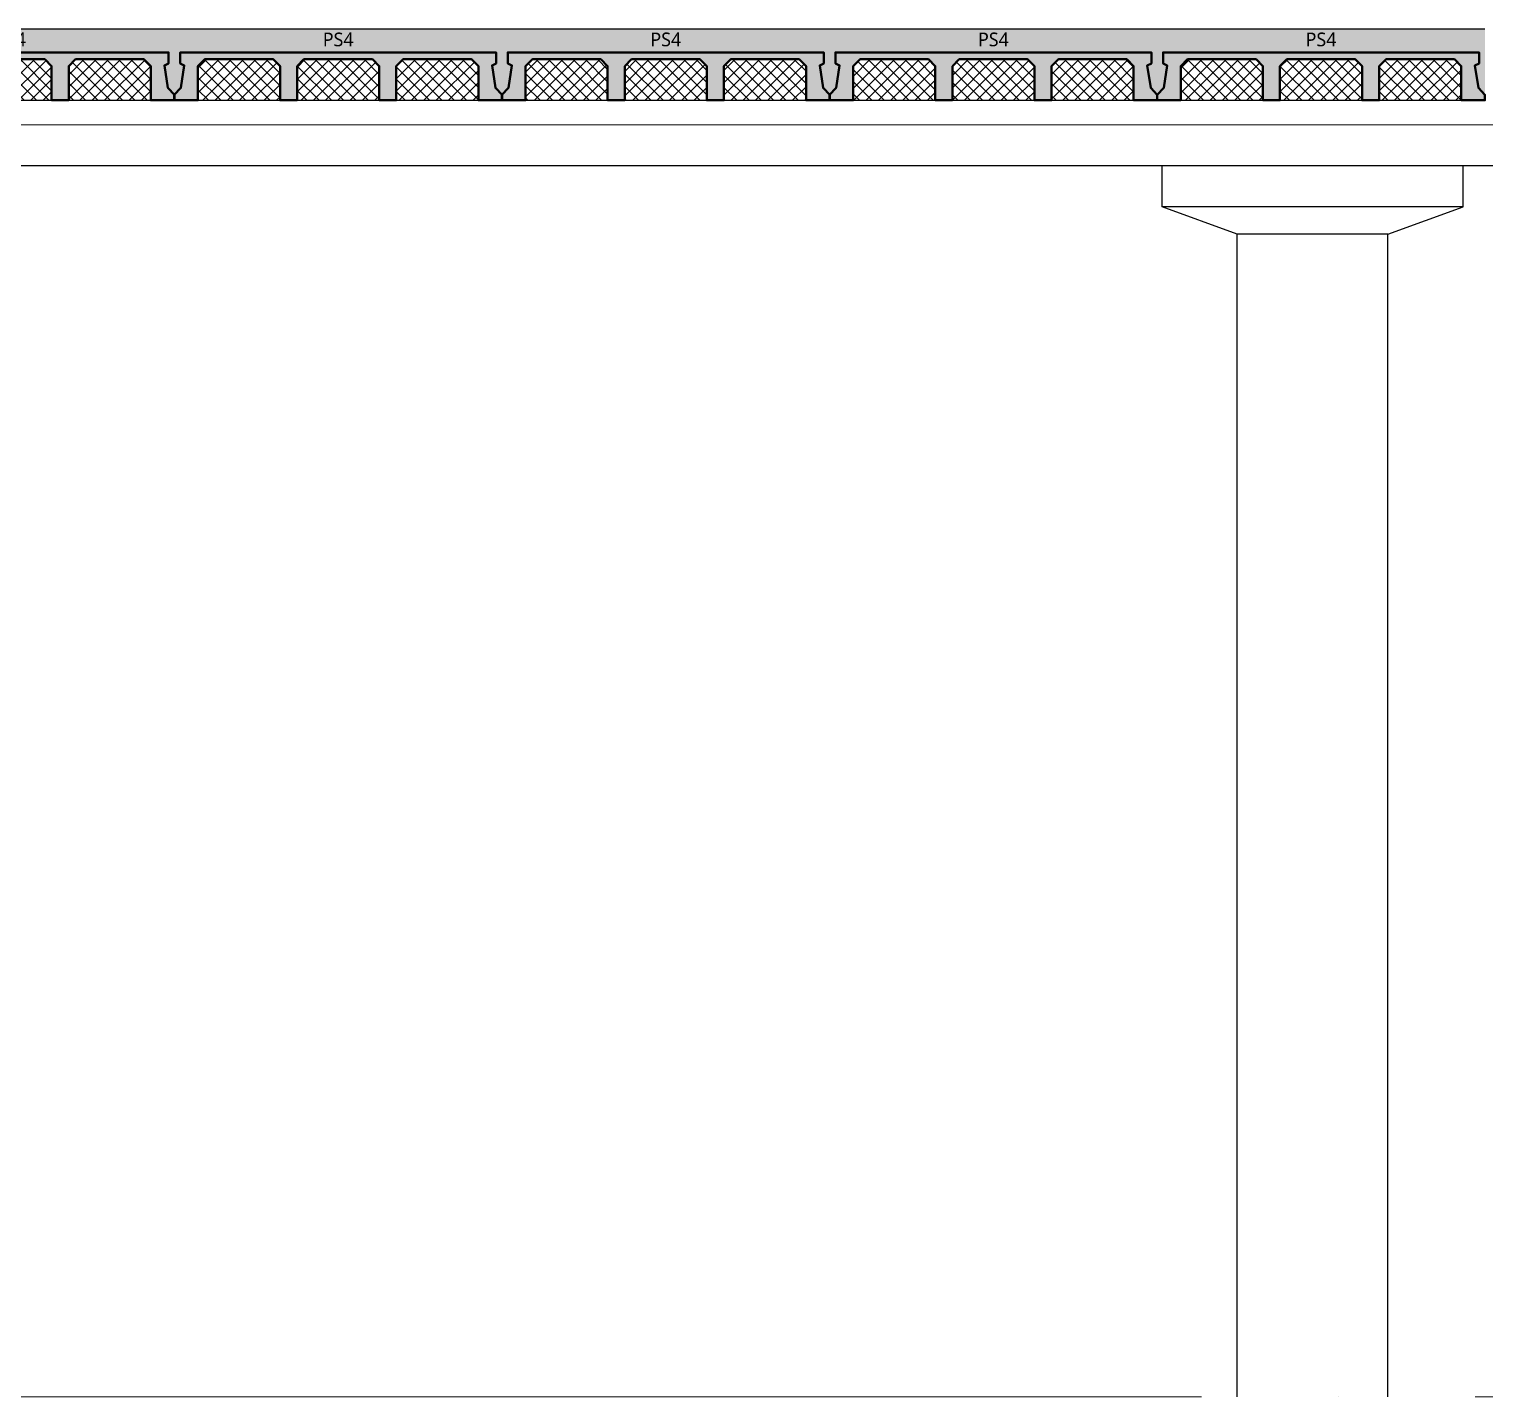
# Model space of a CAD drawing. Header units: millimetres. Extents: x 0 to 420000, y 0 to 297000.
# Drawn here: x 287630 to 298273, y 44450 to 54450 of the extents above; entities that cross this region are included whole.
import ezdxf
from ezdxf.enums import TextEntityAlignment as Align

# ---------------------------------------------------------------- set-up
doc = ezdxf.new("R2010")
doc.units = ezdxf.units.MM
doc.linetypes.add('0731_main_plan$0$form_$0$y-Landschaft$0$_$1$20120914_Verkehrsflächen_Grün$0$20120628_xref - Gammel$1$3_H-GL_F1_U3 - Default$0${ Offset Lines }', pattern=[0])
doc.linetypes.add('CEN', pattern=[62, 60, -1, 0, -1])
for name, color, linetype, lineweight in [('A-AXIS-LINE', 1, 'CEN', 15), ('A-CONC-LIN1', 2, 'Continuous', 40), ('A-CONC-LIN2', 7, 'Continuous', 25), ('A-ELEV-LIN2', 7, 'Continuous', 25), ('A-XXXX-INSL1', 15, 'Continuous', 18), ('A-XXXX-INSL2', 8, 'Continuous', 18)]:
    doc.layers.add(name, color=color, linetype=linetype, lineweight=lineweight)
doc.layers.add('A-CONC-SOLD', color=253, linetype='CEN')
doc.layers.add('A-XXXX-NPLT', color=144, linetype='Continuous', lineweight=15, plot=False)
doc.styles.add('맑은고딕', font='')
doc.styles.get('맑은고딕').set_extended_font_data('Malgun Gothic')

# ---------------------------------------------------------------- blocks, each defined once
blk = doc.blocks.new('axis(211208)')
at = {"layer": 'A-AXIS-LINE', "ltscale": 1000}
for p, q in [((4631788.1, -412118.7), (4955413.1, -412118.7)), ((4631788.1, -421118.7), (4955413.1, -421118.7))]:
    blk.add_line(p, q, dxfattribs=at)
blk = doc.blocks.new('PS4')
at = {"layer": 'A-CONC-SOLD'}
h = blk.add_hatch(color=256, dxfattribs=at)
h.dxf.hatch_style = 1
h.paths.add_polyline_path([(-1198, -480), (-1198, 0), (1198, 0), (1198, -480), (1150, -430), (1125, -265), (1155, -250), (1155, -170), (-1155, -170), (-1155, -250), (-1125, -265), (-1150, -430)])
h = blk.add_hatch(color=256, dxfattribs=at)
h.dxf.hatch_style = 1
h.paths.add_polyline_path([(-300, -270), (-300, -480), (-300, -520), (-425, -520), (-425, -480), (-425, -270), (-475, -220), (-975, -220), (-1025, -270), (-1025, -480), (-1025, -520), (-1198, -520), (-1198, -480), (-1150, -430), (-1125, -265), (-1155, -250), (-1155, -170), (1155, -170), (1155, -250), (1125, -265), (1150, -430), (1198, -480), (1198, -520), (1025, -520), (1025, -480), (1025, -270), (975, -220), (475, -220), (425, -270), (425, -480), (425, -520), (300, -520), (300, -480), (300, -270), (250, -220), (-250, -220)])
at = {"layer": 'A-XXXX-INSL2'}
h = blk.add_hatch(dxfattribs=at)
h.set_pattern_fill('ANSI37', color=256, scale=20)
h.set_pattern_definition([(45, (-302204.5, -52690), (-44.90128, 44.90128), []), (135, (-302204.5, -52690), (-44.90128, -44.90128), [])])
h.paths.add_polyline_path([(-975, -220), (-1025, -270), (-1025, -480), (-1025, -520), (-425, -520), (-425, -480), (-425, -270), (-475, -220)])
h.paths.add_polyline_path([(300, -520), (300, -480), (300, -270), (250, -220), (-250, -220), (-300, -270), (-300, -480), (-300, -520)])
h.paths.add_polyline_path([(1025, -520), (1025, -480), (1025, -270), (975, -220), (475, -220), (425, -270), (425, -480), (425, -520)])
at = {"layer": 'A-CONC-LIN1', "color": 2, "linetype": '0731_main_plan$0$form_$0$y-Landschaft$0$_$1$20120914_Verkehrsflächen_Grün$0$20120628_xref - Gammel$1$3_H-GL_F1_U3 - Default$0${ Offset Lines }'}
blk.add_lwpolyline([(-300, -270), (-300, -480), (-300, -480), (-300, -520), (-425, -520), (-425, -480), (-425, -480), (-425, -270), (-475, -220), (-975, -220), (-1025, -270), (-1025, -480), (-1025, -480), (-1025, -520), (-1198, -520), (-1198, -480), (-1150, -430), (-1125, -265), (-1155, -250), (-1155, -170), (1155, -170), (1155, -250), (1125, -265), (1150, -430), (1198, -480), (1198, -520), (1025, -520), (1025, -480), (1025, -480), (1025, -270), (975, -220), (475, -220), (425, -270), (425, -480), (425, -480), (425, -520), (300, -520), (300, -480), (300, -480), (300, -270), (250, -220), (-250, -220)], close=True, dxfattribs=at)
at = {"layer": 'A-CONC-LIN2'}
blk.add_line((1198, 0), (-1198, 0), dxfattribs=at)
at = {"layer": 'A-ELEV-LIN2'}
for p, q in [((-1025, -520), (-425, -520)), ((-300, -520), (300, -520)), ((425, -520), (1025, -520))]:
    blk.add_line(p, q, dxfattribs=at)
at = {"layer": 'A-XXXX-NPLT', "style": '맑은고딕'}
blk.add_text('PS4', height=100, dxfattribs=at).set_placement((0, -75), align=Align.MIDDLE)
blk = doc.blocks.new('3층')
at = {"layer": 'A-ELEV-LIN2'}
for p, q in [((4866224, -402119), (4857424, -402119)), ((4868424, -402119), (4866224, -402119)), ((4866224, -402419), (4866224, -402119)), ((4868424, -402419), (4868424, -402119)), ((4877174, -402119), (4868424, -402119)), ((4868424, -402419), (4866224, -402419)), ((4866774, -402619), (4866224, -402419)), ((4867874, -402619), (4868424, -402419)), ((4866774, -411119), (4866774, -402619)), ((4867874, -402619), (4866774, -402619)), ((4867874, -411119), (4867874, -402619))]:
    blk.add_line(p, q, dxfattribs=at)
at = {"layer": 'A-XXXX-INSL1'}
blk.add_lwpolyline([(4877874, -401819), (4834824, -401819), (4834824, -402319), (4833824, -402319), (4833824, -401819), (4822874, -401819)], dxfattribs=at)
for p in [(4857806, -401119), (4860201, -401119), (4862596, -401119), (4864991, -401119), (4867386, -401119)]:
    blk.add_blockref('PS4', p)

msp = doc.modelspace()

# ---------------------------------------------------------------- block references
msp.add_blockref('3층', (-4570311.3, 455568.7))
at = {"layer": 'A-AXIS-LINE'}
msp.add_blockref('axis(211208)', (-4581588.1, 465568.7), dxfattribs=at)

doc.saveas('drawing.dxf')
